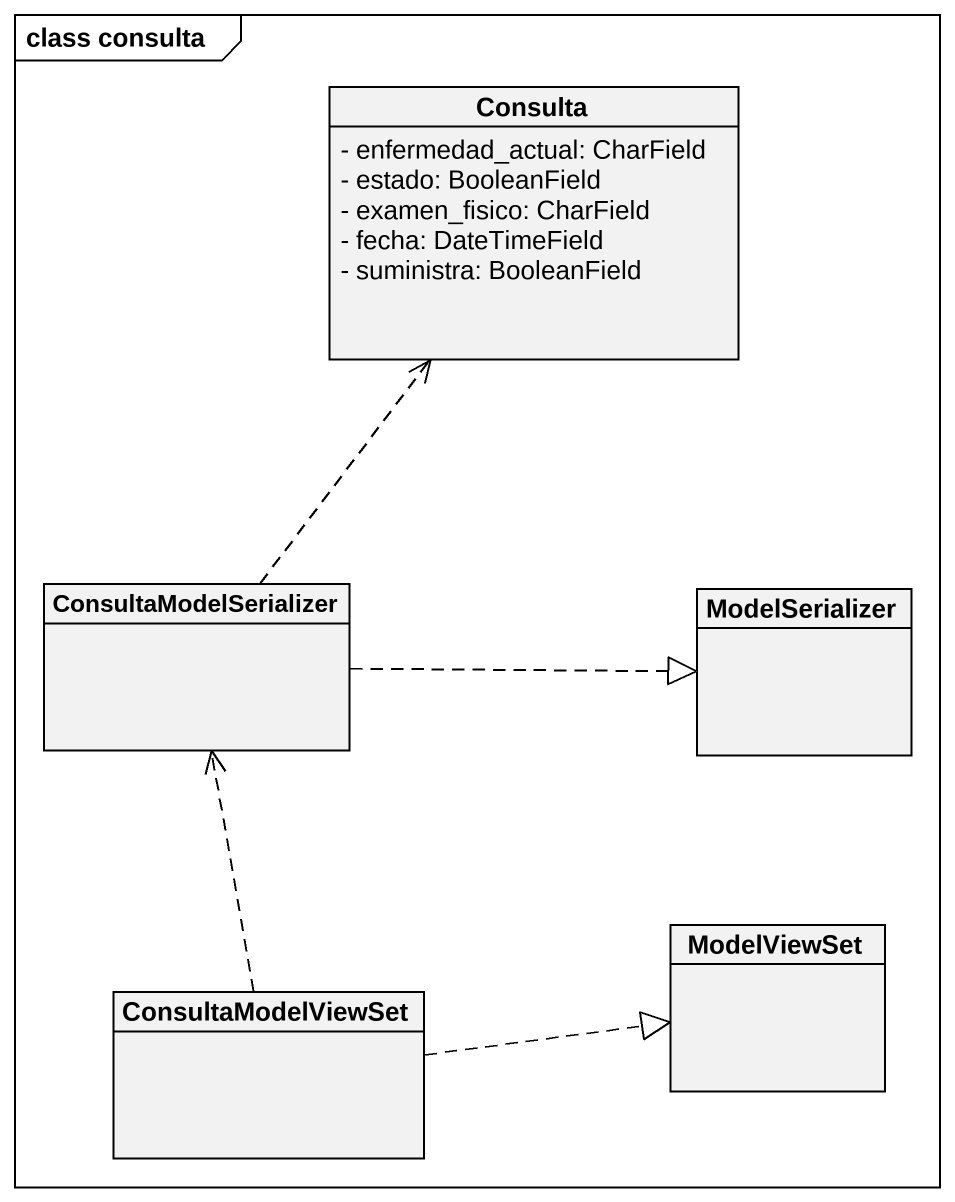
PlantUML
@startuml
mainframe class consulta
hide circle
hide empty members
skinparam classAttributeIconSize 0
class Consulta {
  - enfermedad_actual: CharField
  - estado: BooleanField
  - examen_fisico: CharField
  - fecha: DateTimeField
  - suministra: BooleanField
}
class ConsultaModelSerializer
class ModelSerializer
class ConsultaModelViewSet
class ModelViewSet
ConsultaModelSerializer .up.> Consulta
ConsultaModelSerializer .right.|> ModelSerializer
ConsultaModelViewSet .up.> ConsultaModelSerializer
ConsultaModelViewSet .right.|> ModelViewSet
@enduml
